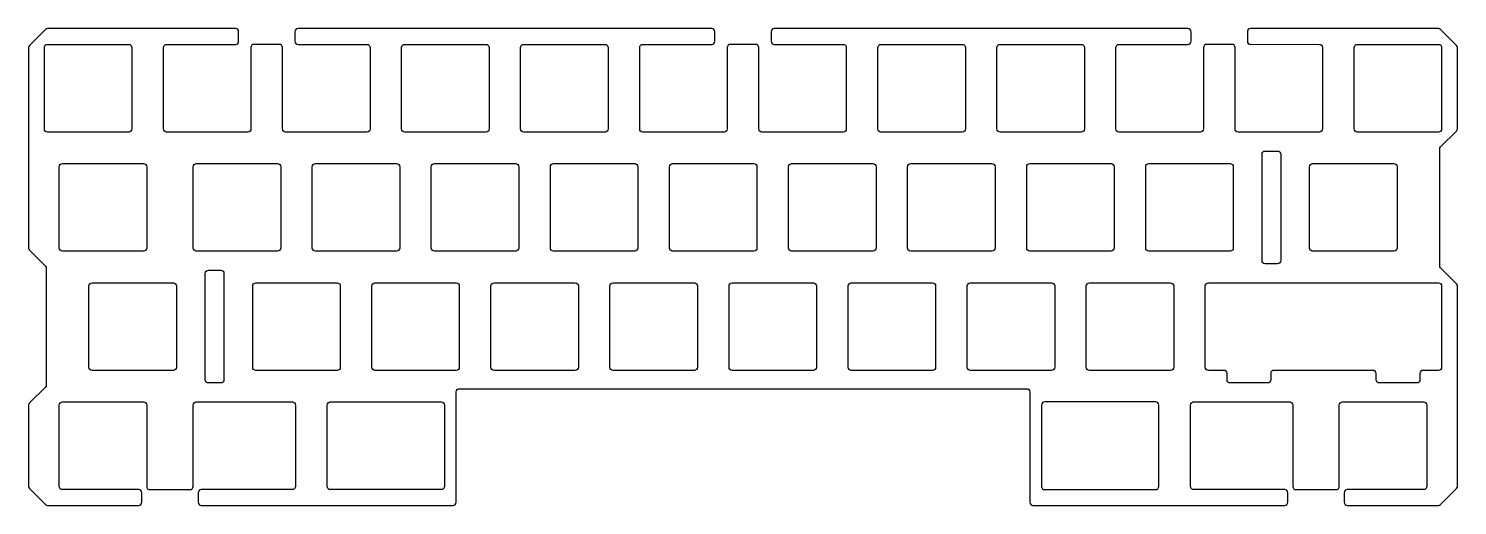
# Model space of a CAD drawing. Extents: x 15 to 244, y -92 to -15.
import ezdxf

# ---------------------------------------------------------------- set-up
doc = ezdxf.new("R2010")
doc.units = 0
doc.layers.get('0').update_dxf_attribs({"linetype": 'CONTINUOUS'})

msp = doc.modelspace()

# ---------------------------------------------------------------- linework, layer by layer
at = {"linetype": 'Continuous'}
for points in [[(210.97, -15.47, 0.414214), (210.47, -15.97), (210.47, -17.48, 0.413704), (210.97, -17.98), (222, -18, -0.413704), (222.5, -18.5), (222.5, -31.5, -0.414214), (222, -32), (209, -32, -0.414214), (208.5, -31.5), (208.5, -18.5, 0.414214), (208, -18), (203.95, -18, 0.414214), (203.45, -18.5), (203.45, -31.5, -0.414214), (202.95, -32), (189.95, -32, -0.414214), (189.45, -31.5), (189.45, -18.5, -0.414214), (189.95, -18), (200.97, -18, 0.414214), (201.47, -17.5), (201.47, -15.97, 0.414214), (200.97, -15.47), (134.78, -15.47, 0.414214), (134.28, -15.97), (134.28, -17.5, 0.414214), (134.78, -18), (145.8, -18, -0.414214), (146.3, -18.5), (146.3, -31.5, -0.414214), (145.8, -32), (132.8, -32, -0.414214), (132.3, -31.5), (132.3, -18.5, 0.414214), (131.8, -18), (127.75, -18, 0.414214), (127.25, -18.5), (127.25, -31.5, -0.414214), (126.75, -32), (113.75, -32, -0.414214), (113.25, -31.5), (113.25, -18.5, -0.414214), (113.75, -18), (124.78, -18, 0.414214), (125.28, -17.5), (125.28, -15.97, 0.414214), (124.78, -15.47), (58.58, -15.47, 0.414214), (58.08, -15.97), (58.08, -17.5, 0.414214), (58.58, -18), (69.6, -18, -0.414214), (70.1, -18.5), (70.1, -31.5, -0.414214), (69.6, -32), (56.6, -32, -0.414214), (56.1, -31.5), (56.1, -18.5, 0.414214), (55.6, -18), (51.55, -18, 0.414214), (51.05, -18.5), (51.05, -31.5, -0.414214), (50.55, -32), (37.55, -32, -0.414214), (37.05, -31.5), (37.05, -18.5, -0.414214), (37.55, -18), (48.58, -18, 0.414214), (49.08, -17.5), (49.08, -15.97, 0.414214), (48.58, -15.47), (18.51, -15.47, 0.198912), (18.16, -15.62), (15.62, -18.16, 0.198912), (15.47, -18.51), (15.47, -50.54, 0.198912), (15.62, -50.89), (18.16, -53.43, -0.198912), (18.3, -53.78), (18.3, -72.42, -0.198912), (18.16, -72.77), (15.62, -75.31, 0.198912), (15.47, -75.66), (15.47, -88.64, 0.198912), (15.62, -88.99), (18.16, -91.53, 0.198912), (18.51, -91.68), (33.1, -91.68)], [(33.1, -91.68, 0.414214), (33.6, -91.17), (33.6, -89.65, 0.414214), (33.1, -89.15), (20.88, -89.15, -0.414214), (20.38, -88.65), (20.38, -75.65, -0.414214), (20.88, -75.15), (33.88, -75.15, -0.414214), (34.38, -75.65), (34.38, -88.65, 0.414214), (34.88, -89.15), (41.31, -89.15, 0.414214), (41.81, -88.65), (41.81, -75.65, -0.414214), (42.31, -75.15), (57.69, -75.15, -0.414214), (58.19, -75.65), (58.19, -88.65, -0.414214), (57.69, -89.15), (43.1, -89.15, 0.414214), (42.6, -89.65), (42.6, -91.17, 0.414214), (43.1, -91.68), (83.38, -91.68, 0.414214), (83.88, -91.17), (83.88, -73.52, -0.414214), (84.38, -73.02), (175.17, -73.02, -0.414214), (175.67, -73.52), (175.67, -91.17, 0.414214), (176.17, -91.68), (216.45, -91.68, 0.414214), (216.95, -91.17), (216.95, -89.65, 0.414214), (216.45, -89.15), (201.86, -89.15, -0.414214), (201.36, -88.65), (201.36, -75.65, -0.414214), (201.86, -75.15), (217.24, -75.15, -0.414214), (217.74, -75.65), (217.74, -88.65, 0.414214), (218.24, -89.15), (224.67, -89.15, 0.414214), (225.17, -88.65), (225.17, -75.65, -0.414214), (225.67, -75.15), (238.67, -75.15, -0.414214), (239.17, -75.65), (239.17, -88.65, -0.414214), (238.67, -89.15), (226.45, -89.15, 0.414214), (225.95, -89.65), (225.95, -91.17, 0.414214), (226.45, -91.68), (241.04, -91.68, 0.198912), (241.39, -91.53), (243.93, -88.99, 0.198912), (244.07, -88.64), (244.07, -56.61, 0.198912), (243.93, -56.26), (241.39, -53.72, -0.198912), (241.25, -53.37), (241.25, -34.73, -0.198912), (241.39, -34.38), (243.93, -31.84, 0.198912), (244.07, -31.49), (244.07, -18.51, 0.198912), (243.93, -18.16), (241.39, -15.62, 0.198912), (241.04, -15.47), (210.97, -15.47)]]:
    msp.add_lwpolyline(points, format="xyb", dxfattribs=at)
for points in [[(31.5, -32), (18.5, -32, -0.414214), (18, -31.5), (18, -18.5, -0.414214), (18.5, -18), (31.5, -18, -0.414214), (32, -18.5), (32, -31.5, -0.414214)], [(88.65, -32), (75.65, -32, -0.414214), (75.15, -31.5), (75.15, -18.5, -0.414214), (75.65, -18), (88.65, -18, -0.414214), (89.15, -18.5), (89.15, -31.5, -0.414214)], [(107.7, -32), (94.7, -32, -0.414214), (94.2, -31.5), (94.2, -18.5, -0.414214), (94.7, -18), (107.7, -18, -0.414214), (108.2, -18.5), (108.2, -31.5, -0.414214)], [(164.85, -32), (151.85, -32, -0.414214), (151.35, -31.5), (151.35, -18.5, -0.414214), (151.85, -18), (164.85, -18, -0.414214), (165.35, -18.5), (165.35, -31.5, -0.414214)], [(183.9, -32), (170.9, -32, -0.414214), (170.4, -31.5), (170.4, -18.5, -0.414214), (170.9, -18), (183.9, -18, -0.414214), (184.4, -18.5), (184.4, -31.5, -0.414214)], [(241.05, -32), (228.05, -32, -0.414214), (227.55, -31.5), (227.55, -18.5, -0.414214), (228.05, -18), (241.05, -18, -0.414214), (241.55, -18.5), (241.55, -31.5, -0.414214)], [(213.31, -35.05), (215.31, -35.05, -0.414214), (215.81, -35.55), (215.81, -52.55, -0.414214), (215.31, -53.05), (213.31, -53.05, -0.414214), (212.81, -52.55), (212.81, -35.55, -0.414214)], [(33.88, -51.05), (20.88, -51.05, -0.414214), (20.38, -50.55), (20.38, -37.55, -0.414214), (20.88, -37.05), (33.88, -37.05, -0.414214), (34.38, -37.55), (34.38, -50.55, -0.414214)], [(55.31, -51.05), (42.31, -51.05, -0.414214), (41.81, -50.55), (41.81, -37.55, -0.414214), (42.31, -37.05), (55.31, -37.05, -0.414214), (55.81, -37.55), (55.81, -50.55, -0.414214)], [(74.36, -51.05), (61.36, -51.05, -0.414214), (60.86, -50.55), (60.86, -37.55, -0.414214), (61.36, -37.05), (74.36, -37.05, -0.414214), (74.86, -37.55), (74.86, -50.55, -0.414214)], [(93.41, -51.05), (80.41, -51.05, -0.414214), (79.91, -50.55), (79.91, -37.55, -0.414214), (80.41, -37.05), (93.41, -37.05, -0.414214), (93.91, -37.55), (93.91, -50.55, -0.414214)], [(112.46, -51.05), (99.46, -51.05, -0.414214), (98.96, -50.55), (98.96, -37.55, -0.414214), (99.46, -37.05), (112.46, -37.05, -0.414214), (112.96, -37.55), (112.96, -50.55, -0.414214)], [(131.51, -51.05), (118.51, -51.05, -0.414214), (118.01, -50.55), (118.01, -37.55, -0.414214), (118.51, -37.05), (131.51, -37.05, -0.414214), (132.01, -37.55), (132.01, -50.55, -0.414214)], [(150.56, -51.05), (137.56, -51.05, -0.414214), (137.06, -50.55), (137.06, -37.55, -0.414214), (137.56, -37.05), (150.56, -37.05, -0.414214), (151.06, -37.55), (151.06, -50.55, -0.414214)], [(169.61, -51.05), (156.61, -51.05, -0.414214), (156.11, -50.55), (156.11, -37.55, -0.414214), (156.61, -37.05), (169.61, -37.05, -0.414214), (170.11, -37.55), (170.11, -50.55, -0.414214)], [(188.66, -51.05), (175.66, -51.05, -0.414214), (175.16, -50.55), (175.16, -37.55, -0.414214), (175.66, -37.05), (188.66, -37.05, -0.414214), (189.16, -37.55), (189.16, -50.55, -0.414214)], [(207.71, -51.05), (194.71, -51.05, -0.414214), (194.21, -50.55), (194.21, -37.55, -0.414214), (194.71, -37.05), (207.71, -37.05, -0.414214), (208.21, -37.55), (208.21, -50.55, -0.414214)], [(233.91, -51.05), (220.91, -51.05, -0.414214), (220.41, -50.55), (220.41, -37.55, -0.414214), (220.91, -37.05), (233.91, -37.05, -0.414214), (234.41, -37.55), (234.41, -50.55, -0.414214)], [(44.24, -54.1), (46.24, -54.1, -0.414214), (46.74, -54.6), (46.74, -71.6, -0.414214), (46.24, -72.1), (44.24, -72.1, -0.414214), (43.74, -71.6), (43.74, -54.6, -0.414214)], [(38.64, -70.1), (25.64, -70.1, -0.414214), (25.14, -69.6), (25.14, -56.6, -0.414214), (25.64, -56.1), (38.64, -56.1, -0.414214), (39.14, -56.6), (39.14, -69.6, -0.414214)], [(64.84, -70.1), (51.84, -70.1, -0.414214), (51.34, -69.6), (51.34, -56.6, -0.414214), (51.84, -56.1), (64.84, -56.1, -0.414214), (65.34, -56.6), (65.34, -69.6, -0.414214)], [(83.89, -70.1), (70.89, -70.1, -0.414214), (70.39, -69.6), (70.39, -56.6, -0.414214), (70.89, -56.1), (83.89, -56.1, -0.414214), (84.39, -56.6), (84.39, -69.6, -0.414214)], [(102.94, -70.1), (89.94, -70.1, -0.414214), (89.44, -69.6), (89.44, -56.6, -0.414214), (89.94, -56.1), (102.94, -56.1, -0.414214), (103.44, -56.6), (103.44, -69.6, -0.414214)], [(121.99, -70.1), (108.99, -70.1, -0.414214), (108.49, -69.6), (108.49, -56.6, -0.414214), (108.99, -56.1), (121.99, -56.1, -0.414214), (122.49, -56.6), (122.49, -69.6, -0.414214)], [(141.04, -70.1), (128.04, -70.1, -0.414214), (127.54, -69.6), (127.54, -56.6, -0.414214), (128.04, -56.1), (141.04, -56.1, -0.414214), (141.54, -56.6), (141.54, -69.6, -0.414214)], [(160.09, -70.1), (147.09, -70.1, -0.414214), (146.59, -69.6), (146.59, -56.6, -0.414214), (147.09, -56.1), (160.09, -56.1, -0.414214), (160.59, -56.6), (160.59, -69.6, -0.414214)], [(179.14, -70.1), (166.14, -70.1, -0.414214), (165.64, -69.6), (165.64, -56.6, -0.414214), (166.14, -56.1), (179.14, -56.1, -0.414214), (179.64, -56.6), (179.64, -69.6, -0.414214)], [(198.19, -70.1), (185.19, -70.1, -0.414214), (184.69, -69.6), (184.69, -56.6, -0.414214), (185.19, -56.1), (198.19, -56.1, -0.414214), (198.69, -56.6), (198.69, -69.6, -0.414214)], [(237.58, -72.1), (231.58, -72.1, -0.414214), (231.08, -71.6), (231.08, -70.6, 0.414214), (230.58, -70.1), (214.71, -70.1, 0.414214), (214.21, -70.6), (214.21, -71.6, -0.414214), (213.71, -72.1), (207.71, -72.1, -0.414214), (207.21, -71.6), (207.21, -70.6, 0.414214), (206.71, -70.1), (204.24, -70.1, -0.414214), (203.74, -69.6), (203.74, -56.6, -0.414214), (204.24, -56.1), (241.05, -56.1, -0.414214), (241.55, -56.6), (241.55, -69.6, -0.414214), (241.05, -70.1), (238.58, -70.1, 0.414214), (238.08, -70.6), (238.08, -71.6, -0.414214)], [(81.51, -89.15), (63.74, -89.15, -0.414214), (63.24, -88.65), (63.24, -75.65, -0.414214), (63.74, -75.15), (81.51, -75.15, -0.414214), (82.01, -75.65), (82.01, -88.65, -0.414214)], [(195.81, -75.15), (178.04, -75.15, 0.414214), (177.54, -75.65), (177.54, -88.65, 0.414214), (178.04, -89.15), (195.81, -89.15, 0.414214), (196.31, -88.65), (196.31, -75.65, 0.414214)]]:
    msp.add_lwpolyline(points, format="xyb", close=True, dxfattribs=at)

doc.saveas('drawing.dxf')
